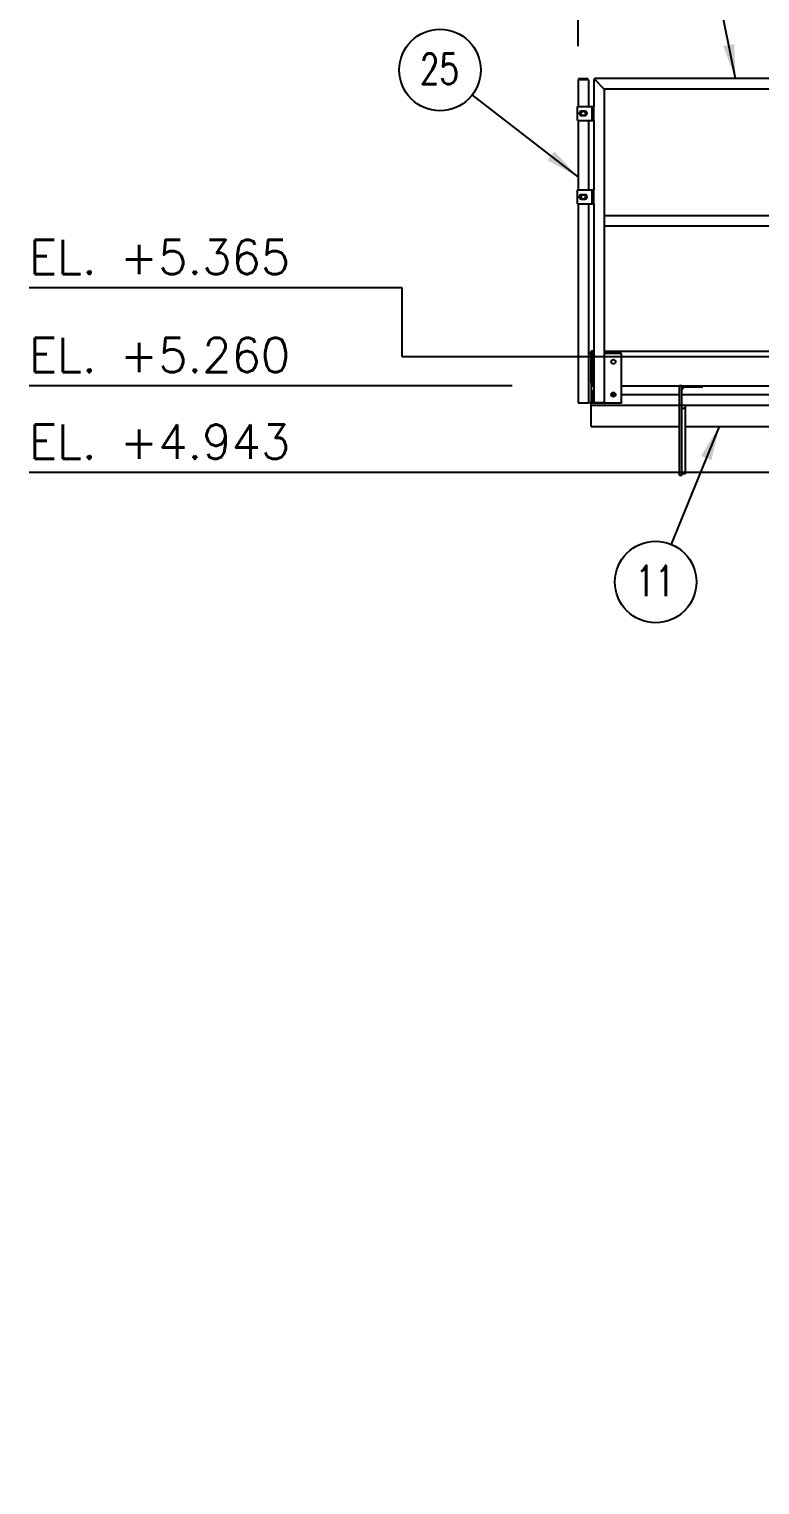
# Model space of a CAD drawing. Header units: millimetres. Extents: x 0 to 55611, y 0 to 32827.
# Drawn here: x 15579 to 18248, y 23633 to 28950 of the extents above; entities that cross this region are included whole.
import ezdxf

# ---------------------------------------------------------------- set-up
doc = ezdxf.new("R2010")
doc.units = ezdxf.units.MM
doc.header["$LTSCALE"] = 10
doc.header["$PDSIZE"] = -1
doc.linetypes.add('SLD-Continua', pattern=[0])
doc.layers.add('SLD-0_0', color=7, linetype='SLD-Continua')
doc.layers.add('STRUC', color=5, linetype='SLD-Continua')
doc.layers.add('TEXT', color=1, linetype='SLD-Continua', lineweight=25)
doc.styles.add('1', font='romans.shx', dxfattribs={"height": 125})
doc.styles.add('SLDTEXTSTYLE18', font='romans.shx', dxfattribs={"width": 0.75})
doc.dimstyles.new('50', dxfattribs={"dimscale": 0, "dimtxt": 125, "dimasz": 125, "dimexe": 125, "dimexo": 125, "dimgap": 50, "dimtad": 1, "dimdec": 0, "dimlfac": 49.861111, "dimzin": 1, "dimtxsty": '1', "dimcen": 2.5, "dimclrd": 1, "dimclre": 1, "dimadec": 0, "dimazin": 0, "dimtfac": 1, "dimtdec": 0, "dimtmove": 0, "dimatfit": 3, "dimfxl": 1, "dimtzin": 1, "dimarcsym": 0})

# ---------------------------------------------------------------- blocks, each defined once
blk = doc.blocks.new('SW_NOTE_0_10')
at = {"layer": 'SLD-0_0', "color": 0}
blk.add_circle((-56.2, -137.6), 148.7, dxfattribs=at)
at = {"layer": 'SLD-0_0', "color": 0, "insert": (-58.5, -78.2), "char_height": 111.12, "attachment_point": 2, "style": 'SLDTEXTSTYLE18'}
blk.add_mtext('11', dxfattribs=at)
blk = doc.blocks.new('SW_NOTE_0_12')
at = {"layer": 'SLD-0_0', "color": 0}
blk.add_circle((-117.6, 91), 148.7, dxfattribs=at)
at = {"layer": 'SLD-0_0', "color": 0, "insert": (-119.8, 150.5), "char_height": 111.12, "attachment_point": 2, "style": 'SLDTEXTSTYLE18'}
blk.add_mtext('25', dxfattribs=at)
blk = doc.blocks.new('*D107')
at = {"color": 1, "lineweight": -2, "transparency": 16777216}
for p, q in [((17583.4, 28887.9), (17583.4, 31015.6)), ((29013, 23894.3), (29013, 31015.6)), ((28888, 30890.6), (17708.4, 30890.6))]:
    blk.add_line(p, q, dxfattribs=at)
at = {"color": 1, "transparency": 16777216}
for points in [[(17708.4, 30911.4), (17708.4, 30869.8), (17583.4, 30890.6)], [(28888, 30911.4), (28888, 30869.8), (29013, 30890.6)]]:
    blk.add_solid(points, dxfattribs=at)
at = {"layer": 'Defpoints', "color": 0, "transparency": 16777216}
for p in [(17583.4, 30890.6), (17583.4, 28762.9), (29013, 23769.3)]:
    blk.add_point(p, dxfattribs=at)
at = {"color": 0, "transparency": 16777216, "insert": (23298.2, 31003.1), "char_height": 125, "attachment_point": 5, "style": '1'}
blk.add_mtext('11430', dxfattribs=at)
blk = doc.blocks.new('*D108')
at = {"color": 1, "lineweight": -2, "transparency": 16777216}
for p, q in [((17583.4, 28887.9), (17583.4, 30587.3)), ((20408.4, 27752.3), (20408.4, 30587.3)), ((17708.4, 30462.3), (20283.4, 30462.3))]:
    blk.add_line(p, q, dxfattribs=at)
at = {"color": 1, "transparency": 16777216}
for points in [[(17708.4, 30483.1), (17708.4, 30441.4), (17583.4, 30462.3)], [(20283.4, 30483.1), (20283.4, 30441.4), (20408.4, 30462.3)]]:
    blk.add_solid(points, dxfattribs=at)
at = {"layer": 'Defpoints', "color": 0, "transparency": 16777216}
for p in [(20408.4, 30462.3), (17583.4, 28762.9), (20408.4, 27627.3)]:
    blk.add_point(p, dxfattribs=at)
at = {"color": 0, "transparency": 16777216, "insert": (18995.9, 30574.8), "char_height": 125, "attachment_point": 5, "style": '1'}
blk.add_mtext('2825', dxfattribs=at)
blk = doc.blocks.new('*D113')
at = {"color": 1, "lineweight": -2, "transparency": 16777216}
blk.add_arc((27762.6, 22838.4), 6262.4, 163.12886, 178.85634, dxfattribs=at)
at = {"color": 1, "transparency": 16777216}
for points in [[(21749.9, 24662.2), (21789.6, 24649.7), (21807.2, 24775.2)], [(21522.3, 22963.2), (21480.6, 22963.6), (21500.2, 22838.4)]]:
    blk.add_solid(points, dxfattribs=at)
at = {"layer": 'Defpoints', "color": 0, "transparency": 16777216}
for p in [(21583.5, 24847.9), (22235.7, 24635.8), (21637.3, 24141.5), (18028.3, 22838.4), (23892.3, 22838.4)]:
    blk.add_point(p, dxfattribs=at)
at = {"color": 0, "transparency": 16777216, "insert": (21466.3, 23836.5), "char_height": 125, "attachment_point": 5, "rotation": 80.9926, "style": '1'}
blk.add_mtext('18°', dxfattribs=at)

msp = doc.modelspace()

# ---------------------------------------------------------------- linework, layer by layer
at = {"color": 7, "linetype": 'SLD-Continua', "lineweight": 25}
for p, q in [((17582.1, 28667.4), (17628.4, 28667.4)), ((17582.1, 28616.6), (17582.1, 28667.4)), ((17628.4, 28667.4), (17634.7, 28667.4)), ((17634.7, 28667.4), (17641.1, 28667.4)), ((17634.7, 28616.6), (17634.7, 28667.4)), ((17641.1, 28616.6), (17641.1, 28667.4)), ((17582.1, 28616.6), (17628.4, 28616.6)), ((17608.4, 28649.9), (17595.7, 28649.9)), ((17595.7, 28634), (17608.4, 28634)), ((17628.4, 28616.6), (17634.7, 28616.6)), ((17634.7, 28616.6), (17641.1, 28616.6)), ((17582.1, 28311.8), (17582.1, 28362.6)), ((17582.1, 28362.6), (17628.4, 28362.6)), ((17608.4, 28345.1), (17595.7, 28345.1)), ((17628.4, 28362.6), (17634.7, 28362.6)), ((17634.7, 28362.6), (17641.1, 28362.6)), ((17634.7, 28311.8), (17634.7, 28362.6)), ((17641.1, 28311.8), (17641.1, 28362.6)), ((17582.1, 28311.8), (17628.4, 28311.8)), ((17595.7, 28329.2), (17608.4, 28329.2)), ((17628.4, 28311.8), (17634.7, 28311.8)), ((17634.7, 28311.8), (17641.1, 28311.8))]:
    msp.add_line(p, q, dxfattribs=at)
for centre, start, end in [((17595.7, 28642), 90, 270), ((17608.4, 28642), 270, 90), ((17595.7, 28337.2), 90, 270), ((17608.4, 28337.2), 270, 90)]:
    msp.add_arc(centre, 7.94, start, end, dxfattribs=at)
at = {"layer": 'STRUC', "linetype": 'SLD-Continua', "lineweight": 25}
for p, q in [((17583.4, 28762.9), (17583.4, 28667.4)), ((17589.5, 28766), (17584.3, 28766)), ((17589.5, 28769), (17615.4, 28769)), ((17589.5, 28766), (17615.4, 28766)), ((17620.7, 28766), (17615.4, 28766)), ((17621.5, 28762.9), (17621.5, 28667.4)), ((17641.1, 28766), (17644.1, 28766)), ((17641.1, 28766), (17641.1, 28667.4)), ((17644.1, 28766), (17644.1, 28769)), ((19373.3, 28769), (17644.1, 28769)), ((17644.1, 28766), (17647.2, 28762.9)), ((17647.2, 28762.9), (17644.1, 28766)), ((17647.2, 28762.9), (17673.1, 28737)), ((17673.1, 28737), (17679.2, 28730.9)), ((17679.2, 28730.9), (17673.1, 28737)), ((19338.2, 28730.9), (17679.2, 28730.9)), ((17679.2, 28730.9), (17679.2, 28269)), ((17583.4, 28616.6), (17583.4, 28362.6)), ((17621.5, 28616.6), (17621.5, 28362.6)), ((17641.1, 28616.6), (17641.1, 28362.6)), ((17583.4, 28311.8), (17583.4, 27585)), ((17621.5, 28311.8), (17621.5, 27765)), ((17641.1, 28311.8), (17641.1, 27585)), ((17679.2, 28269), (17679.2, 28262.9)), ((17679.2, 28269), (19338.2, 28269)), ((17679.2, 28262.9), (17679.2, 28237)), ((17679.2, 28237), (17679.2, 28230.9)), ((17679.2, 28230.9), (19338.2, 28230.9)), ((17679.2, 28230.9), (17679.2, 27585)), ((17631.1, 27765), (17621.5, 27765)), ((17621.5, 27765), (17621.5, 27585)), ((17631.1, 27656.3), (17631.1, 27773.8)), ((17637.4, 27773.8), (17631.1, 27773.8)), ((17637.4, 27656.3), (17637.4, 27773.8)), ((17637.4, 27773.8), (17641.1, 27773.8)), ((17679.2, 27773.8), (19338.2, 27773.8)), ((17742.7, 27765), (17679.2, 27765)), ((17742.7, 27585), (17742.7, 27765)), ((17631.1, 27656.3), (17631.1, 27585)), ((17631.1, 27651.4), (17632.4, 27651.4)), ((17631.1, 27646.8), (17631.1, 27583.3)), ((17640.6, 27646.8), (17631.1, 27646.8)), ((17637.4, 27656.3), (17637.4, 27647.3)), ((17640.6, 27646.8), (17641.1, 27646.8)), ((17742.7, 27646.8), (17953.5, 27646.8)), ((17963.1, 27646.8), (17953.5, 27646.8)), ((17953.5, 27576.9), (17953.5, 27646.8)), ((17963.1, 27646.8), (18511.7, 27646.8)), ((17963.1, 27576.9), (17963.1, 27646.8)), ((18039.1, 27646.8), (18039.1, 27643.6)), ((17640.6, 27589.6), (17640.6, 27630.9)), ((17640.6, 27615), (17641.1, 27615)), ((17704.7, 27615), (17720.6, 27615)), ((17742.7, 27615), (17953.5, 27615)), ((17963.1, 27634.1), (17972.6, 27643.6)), ((17963.1, 27615), (18511.7, 27615)), ((17972.6, 27643.6), (18039.1, 27643.6)), ((17583.4, 27585), (17589.5, 27585)), ((17589.5, 27585), (17615.4, 27585)), ((17615.4, 27585), (17621.5, 27585)), ((17631.1, 27585), (17621.5, 27585)), ((17631.1, 27583.3), (17634.2, 27583.3)), ((17631.1, 27583), (17631.1, 27583.3)), ((17631.1, 27576.9), (17631.1, 27583)), ((17631.1, 27576.9), (17953.5, 27576.9)), ((17631.1, 27517.8), (17631.1, 27576.9)), ((17647.2, 27585), (17641.1, 27585)), ((17641.1, 27585), (17641.1, 27583.3)), ((17742.7, 27583.3), (17641.1, 27583.3)), ((17673.1, 27585), (17647.2, 27585)), ((17679.2, 27585), (17673.1, 27585)), ((17679.2, 27585), (17742.7, 27585)), ((17742.7, 27585), (17742.7, 27583.3)), ((17963.1, 27576.9), (17953.5, 27576.9)), ((17953.5, 27319.9), (17953.5, 27576.9)), ((17963.1, 27319.9), (17963.1, 27576.9)), ((17963.1, 27576.9), (18517.8, 27576.9)), ((17975.8, 27564.2), (17963.1, 27564.2)), ((17975.8, 27564.2), (17975.8, 27576.9)), ((17975.8, 27326.2), (17975.8, 27564.2)), ((17631.1, 27510.3), (17631.1, 27517.8)), ((17631.1, 27504.5), (17631.1, 27510.3)), ((17631.1, 27501.4), (17631.1, 27504.5)), ((17631.1, 27499), (17631.1, 27501.4)), ((17631.1, 27499), (17953.5, 27499)), ((17975.8, 27499), (19053.5, 27499)), ((17963.1, 27319.9), (17953.5, 27319.9)), ((17975.8, 27326.2), (17963.1, 27326.2))]:
    msp.add_line(p, q, dxfattribs=at)
for centre in [(17602.5, 28642), (17602.5, 28337.2), (17712.7, 27735), (17712.7, 27615)]:
    msp.add_circle(centre, 7.94, dxfattribs=at)
for centre, radius, start, end in [((17589.5, 28762.9), 6.1, 149.4777, 180), ((17589.5, 28762.9), 6.1, 90, 149.4777), ((17615.4, 28762.9), 6.1, 30.5223, 90), ((17615.4, 28762.9), 6.1, 0, 30.5223), ((17640.6, 27656.3), 9.52, 180, 250.5288), ((17640.6, 27656.3), 9.53, 250.5288, 270), ((17646.9, 27630.9), 6.35, 157.6981, 180), ((17972.6, 27634.1), 9.53, 90, 180), ((17634.2, 27589.6), 6.35, 270, 0)]:
    msp.add_arc(centre, radius, start, end, dxfattribs=at)
at = {"layer": 'TEXT'}
for p, q in [((16941.2, 28005.2), (15578.6, 28005.2)), ((16941.2, 27752.4), (16941.2, 28005.2)), ((20472.7, 27752.4), (16941.2, 27752.4)), ((17342.8, 27646.8), (15578.6, 27646.8)), ((19964.6, 27330.4), (15578.6, 27330.4))]:
    msp.add_line(p, q, dxfattribs=at)

# ---------------------------------------------------------------- block references
at = {"layer": 'SLD-0_0'}
for name, p in [('SW_NOTE_0_12', (17196.9, 28709.7)), ('SW_NOTE_0_10', (17923.2, 27068.4))]:
    msp.add_blockref(name, p, dxfattribs=at)

# ---------------------------------------------------------------- texts
at = {"style": '1'}
for s, p in [('EL. +5.365', (15578.6, 28055.2)), ('EL. +5.260', (15578.6, 27696.8)), ('EL. +4.943', (15578.6, 27380.4))]:
    msp.add_text(s, height=125, dxfattribs=at).set_placement(p)

# ---------------------------------------------------------------- dimensions: what is measured, and where the dimension line sits
for base, p1, p2, picture, middle in [((17583.4, 30890.6), (29013, 23769.3), (17583.4, 28762.9), '*D107', (23298.2, 31003.1)), ((20408.4, 30462.3), (17583.4, 28762.9), (20408.4, 27627.3), '*D108', (18995.9, 30574.8))]:
    dim = msp.add_linear_dim(base=base, p1=p1, p2=p2, dimstyle='50', override={"dimscale": 1, "dimlfac": 1})
    dim.commit()
    dim.dimension.update_dxf_attribs({"geometry": picture, "text_midpoint": middle})
dim = msp.add_angular_dim_2l(base=(21637.3, 24141.5), line1=((23892.3, 22838.4), (18028.3, 22838.4)), line2=((21583.5, 24847.9), (22235.7, 24635.8)), dimstyle='50', override={"dimscale": 1, "dimlfac": 1})
dim.commit()
dim.dimension.update_dxf_attribs({"geometry": '*D113', "text_midpoint": (21466.3, 23836.5)})

# ---------------------------------------------------------------- leaders
for points in [[(18158.6, 28769), (18074.3, 29189.1)], [(17583.4, 28410.6), (17196.9, 28709.7)], [(18099.1, 27499), (17923.2, 27068.4)]]:
    msp.add_leader(points, dimstyle='50', override={"dimscale": 1, "dimlfac": 1})

doc.saveas('drawing.dxf')
